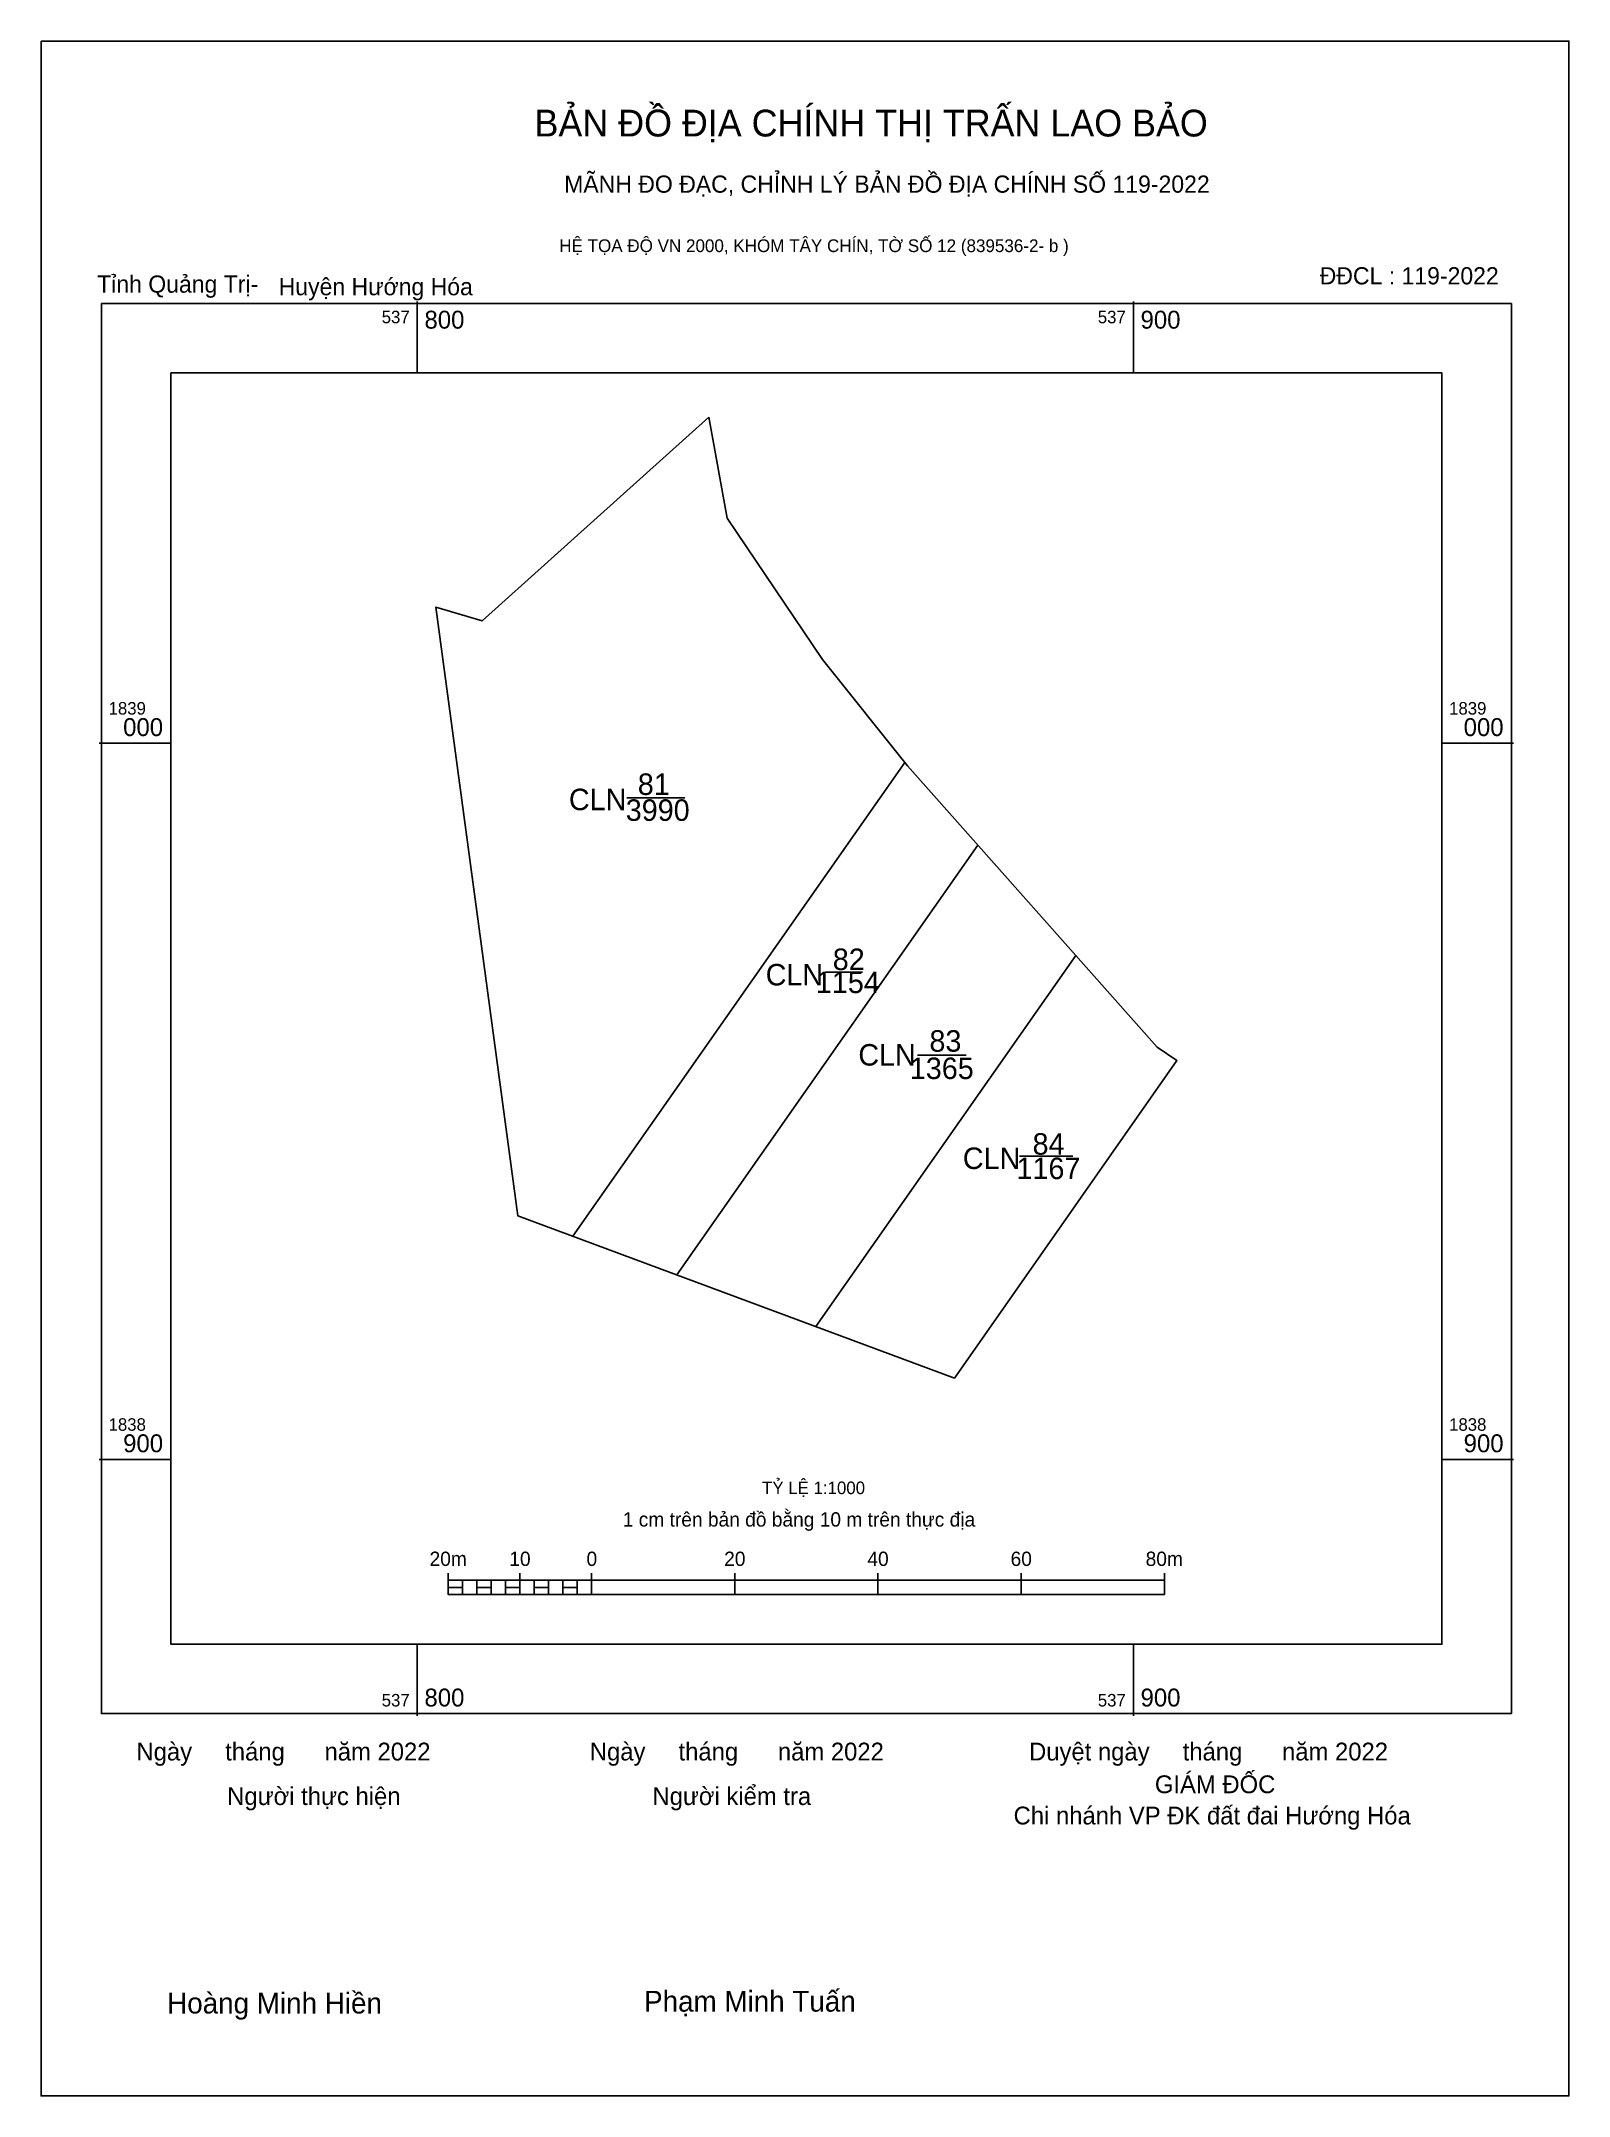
# Model space of a CAD drawing. Extents: x 536925 to 537961, y 1837882 to 1839098.
# Drawn here: x 537747.5 to 537960.8, y 1838811.1 to 1839098 of the extents above.
import ezdxf

# ---------------------------------------------------------------- set-up
doc = ezdxf.new("R2010")
doc.units = 0
for name, color, linetype in [('Level 1', 7, 'Continuous'), ('Level 10', 7, 'Continuous'), ('Level 15', 7, 'Continuous'), ('Level 27', 7, 'Continuous'), ('Level 6', 7, 'Continuous'), ('Level 62', 7, 'Continuous'), ('Level 63', 7, 'Continuous'), ('Level 9', 7, 'Continuous')]:
    doc.layers.add(name, color=color, linetype=linetype)

msp = doc.modelspace()

# ---------------------------------------------------------------- linework, layer by layer
at = {"layer": 'Level 10'}
msp.add_lwpolyline([(537840.72, 1839045.53), (537843.25, 1839031.44), (537856.59, 1839011.69), (537868.45, 1838996.84), (537903.3, 1838957.54), (537906.08, 1838955.68), (537878.51, 1838916.34), (537875.01, 1838911.35), (537814.06, 1838934), (537802.59, 1839019), (537809.04, 1839017.08)], close=True, dxfattribs=at)
at = {"layer": 'Level 15'}
for p, q in [((537868.08, 1838997.3), (537821.73, 1838931.15)), ((537878.29, 1838985.75), (537836.26, 1838925.75)), ((537891.94, 1838970.35), (537855.63, 1838918.55))]:
    msp.add_line(p, q, dxfattribs=at)
msp.add_lwpolyline([(537747.46, 1839098.04), (537960.82, 1839098.04), (537960.82, 1838811.12), (537747.46, 1838811.12)], close=True, dxfattribs=at)
at = {"layer": 'Level 27'}
for p, q in [((537814.06, 1838934), (537814.05, 1838933.99)), ((537878.51, 1838916.34), (537878.52, 1838916.33))]:
    msp.add_line(p, q, dxfattribs=at)
at = {"layer": 'Level 62'}
msp.add_lwpolyline([(537765.58, 1839051.7), (537943.09, 1839051.7), (537943.09, 1838874.19), (537765.58, 1838874.19)], close=True, dxfattribs=at)
at = {"layer": 'Level 63'}
for p, q in [((537800, 1839061.7), (537800, 1839051.7)), ((537900, 1839061.7), (537900, 1839051.7)), ((537755.58, 1839000), (537765.58, 1839000)), ((537943.09, 1839000), (537953.09, 1839000)), ((537829.27, 1838992.39), (537837.35, 1838992.39)), ((537856.98, 1838968.03), (537862.17, 1838968.03)), ((537869.83, 1838956.43), (537876.63, 1838956.43)), ((537884.11, 1838942.35), (537891.56, 1838942.35)), ((537755.58, 1838900), (537765.58, 1838900)), ((537943.09, 1838900), (537953.09, 1838900)), ((537804.33, 1838884.12), (537804.33, 1838881.12)), ((537814.33, 1838884.12), (537814.33, 1838881.12)), ((537824.33, 1838884.12), (537824.33, 1838881.12)), ((537844.33, 1838884.12), (537844.33, 1838881.12)), ((537864.33, 1838884.12), (537864.33, 1838881.12)), ((537884.33, 1838884.12), (537884.33, 1838881.12)), ((537904.33, 1838884.12), (537904.33, 1838881.12)), ((537804.33, 1838883.12), (537904.33, 1838883.12)), ((537804.33, 1838881.12), (537904.33, 1838881.12)), ((537806.33, 1838883.12), (537806.33, 1838881.12)), ((537808.33, 1838883.12), (537808.33, 1838881.12)), ((537810.33, 1838883.12), (537810.33, 1838881.12)), ((537812.33, 1838883.12), (537812.33, 1838881.12)), ((537814.33, 1838883.12), (537814.33, 1838881.12)), ((537816.33, 1838883.12), (537816.33, 1838881.12)), ((537818.33, 1838883.12), (537818.33, 1838881.12)), ((537820.33, 1838883.12), (537820.33, 1838881.12)), ((537822.33, 1838883.12), (537822.33, 1838881.12)), ((537824.33, 1838883.12), (537824.33, 1838881.12)), ((537800, 1838874.19), (537800, 1838864.19)), ((537900, 1838874.19), (537900, 1838864.19))]:
    msp.add_line(p, q, dxfattribs=at)
for points in [[(537755.89, 1839061.39), (537952.78, 1839061.39), (537952.78, 1838864.5), (537755.89, 1838864.5)], [(537804.33, 1838882.12), (537806.33, 1838882.12), (537806.33, 1838881.12), (537804.33, 1838881.12)], [(537804.33, 1838882.12), (537806.33, 1838882.12), (537806.33, 1838881.12), (537804.33, 1838881.12)], [(537808.33, 1838882.12), (537810.33, 1838882.12), (537810.33, 1838881.12), (537808.33, 1838881.12)], [(537812.33, 1838882.12), (537814.33, 1838882.12), (537814.33, 1838881.12), (537812.33, 1838881.12)], [(537816.33, 1838882.12), (537818.33, 1838882.12), (537818.33, 1838881.12), (537816.33, 1838881.12)], [(537820.33, 1838882.12), (537822.33, 1838882.12), (537822.33, 1838881.12), (537820.33, 1838881.12)]]:
    msp.add_lwpolyline(points, close=True, dxfattribs=at)

# ---------------------------------------------------------------- texts
at = {"layer": 'Level 1'}
for s, p in [('81', (537830.79, 1838992.78)), ('CLN', (537821.17, 1838990.65)), ('3990', (537829.11, 1838989.16)), ('82', (537858.02, 1838968.33)), ('CLN', (537848.65, 1838966.18)), ('1154', (537855.66, 1838965.11)), ('83', (537871.52, 1838956.93)), ('CLN', (537861.59, 1838954.99)), ('1365', (537868.78, 1838953.11)), ('84', (537885.92, 1838942.55)), ('CLN', (537876.18, 1838940.55)), ('1167', (537883.67, 1838939.14))]:
    msp.add_text(s, height=3, dxfattribs=at).set_placement(p)
at = {"layer": 'Level 6'}
msp.add_text('TỶ LỆ 1:1000', height=1.7579, dxfattribs=at).set_placement((537848.15, 1838895.15))
at = {"layer": 'Level 63'}
for s, height, p in [('BẢN ĐỒ ĐỊA CHÍNH THỊ TRẤN LAO BẢO', 3.7437, (537816.37, 1839084.72)), ('MÃNH ĐO ĐẠC, CHỈNH LÝ BẢN ĐỒ ĐỊA CHÍNH SỐ 119-2022', 2.4022, (537820.51, 1839076.87)), ('HỆ TỌA ĐỘ VN 2000, KHÓM TÂY CHÍN, TỜ SỐ 12 (839536-2- b )', 1.7782, (537819.82, 1839068.58)), ('537', 1.75, (537795.03, 1839058.64)), ('800', 2.5, (537801, 1839057.89)), ('537', 1.75, (537895.03, 1839058.64)), ('900', 2.5, (537901, 1839057.89)), ('1839', 1.75, (537756.89, 1839004)), ('1839', 1.75, (537944.09, 1839004)), ('000', 2.5, (537758.92, 1839001)), ('000', 2.5, (537946.12, 1839001)), ('1838', 1.75, (537756.89, 1838904)), ('1838', 1.75, (537944.09, 1838904)), ('900', 2.5, (537758.92, 1838901)), ('900', 2.5, (537946.12, 1838901)), ('1 cm trên bản đồ bằng 10 m trên thực địa', 2, (537828.69, 1838890.62)), ('20m', 2, (537801.71, 1838885.12)), ('10', 2, (537812.85, 1838885.12)), ('0', 2, (537823.63, 1838885.12)), ('20', 2, (537842.85, 1838885.12)), ('40', 2, (537862.85, 1838885.12)), ('60', 2, (537882.85, 1838885.12)), ('80m', 2, (537901.71, 1838885.12)), ('537', 1.75, (537795.03, 1838865.5)), ('800', 2.5, (537801, 1838865.5)), ('537', 1.75, (537895.03, 1838865.5)), ('900', 2.5, (537901, 1838865.5)), ('Ngày     tháng      năm 2022', 2.4883, (537760.78, 1838857.96)), ('Ngày     tháng      năm 2022', 2.4883, (537824.09, 1838857.96)), ('Duyệt ngày     tháng      năm 2022', 2.4883, (537885.43, 1838857.96)), ('GIÁM ĐỐC', 2.488, (537903, 1838853.39)), ('Người thực hiện', 2.4883, (537773.45, 1838851.74)), ('Người kiểm tra', 2.4883, (537832.84, 1838851.74)), ('Chi nhánh VP ĐK đất đai Hướng Hóa', 2.4883, (537883.27, 1838849.03)), ('Hoàng Minh Hiền', 2.9024, (537765.07, 1838822.63)), ('Phạm Minh Tuấn', 2.9024, (537831.67, 1838822.89))]:
    msp.add_text(s, height=height, dxfattribs=at).set_placement(p)
at = {"layer": 'Level 9'}
for s, p in [('Tỉnh Quảng Trị-', (537755.29, 1839062.91)), ('Huyện Hướng Hóa', (537780.64, 1839062.55)), ('ĐĐCL : 119-2022', (537926.02, 1839064.07))]:
    msp.add_text(s, height=2.4022, dxfattribs=at).set_placement(p)

doc.saveas('drawing.dxf')
